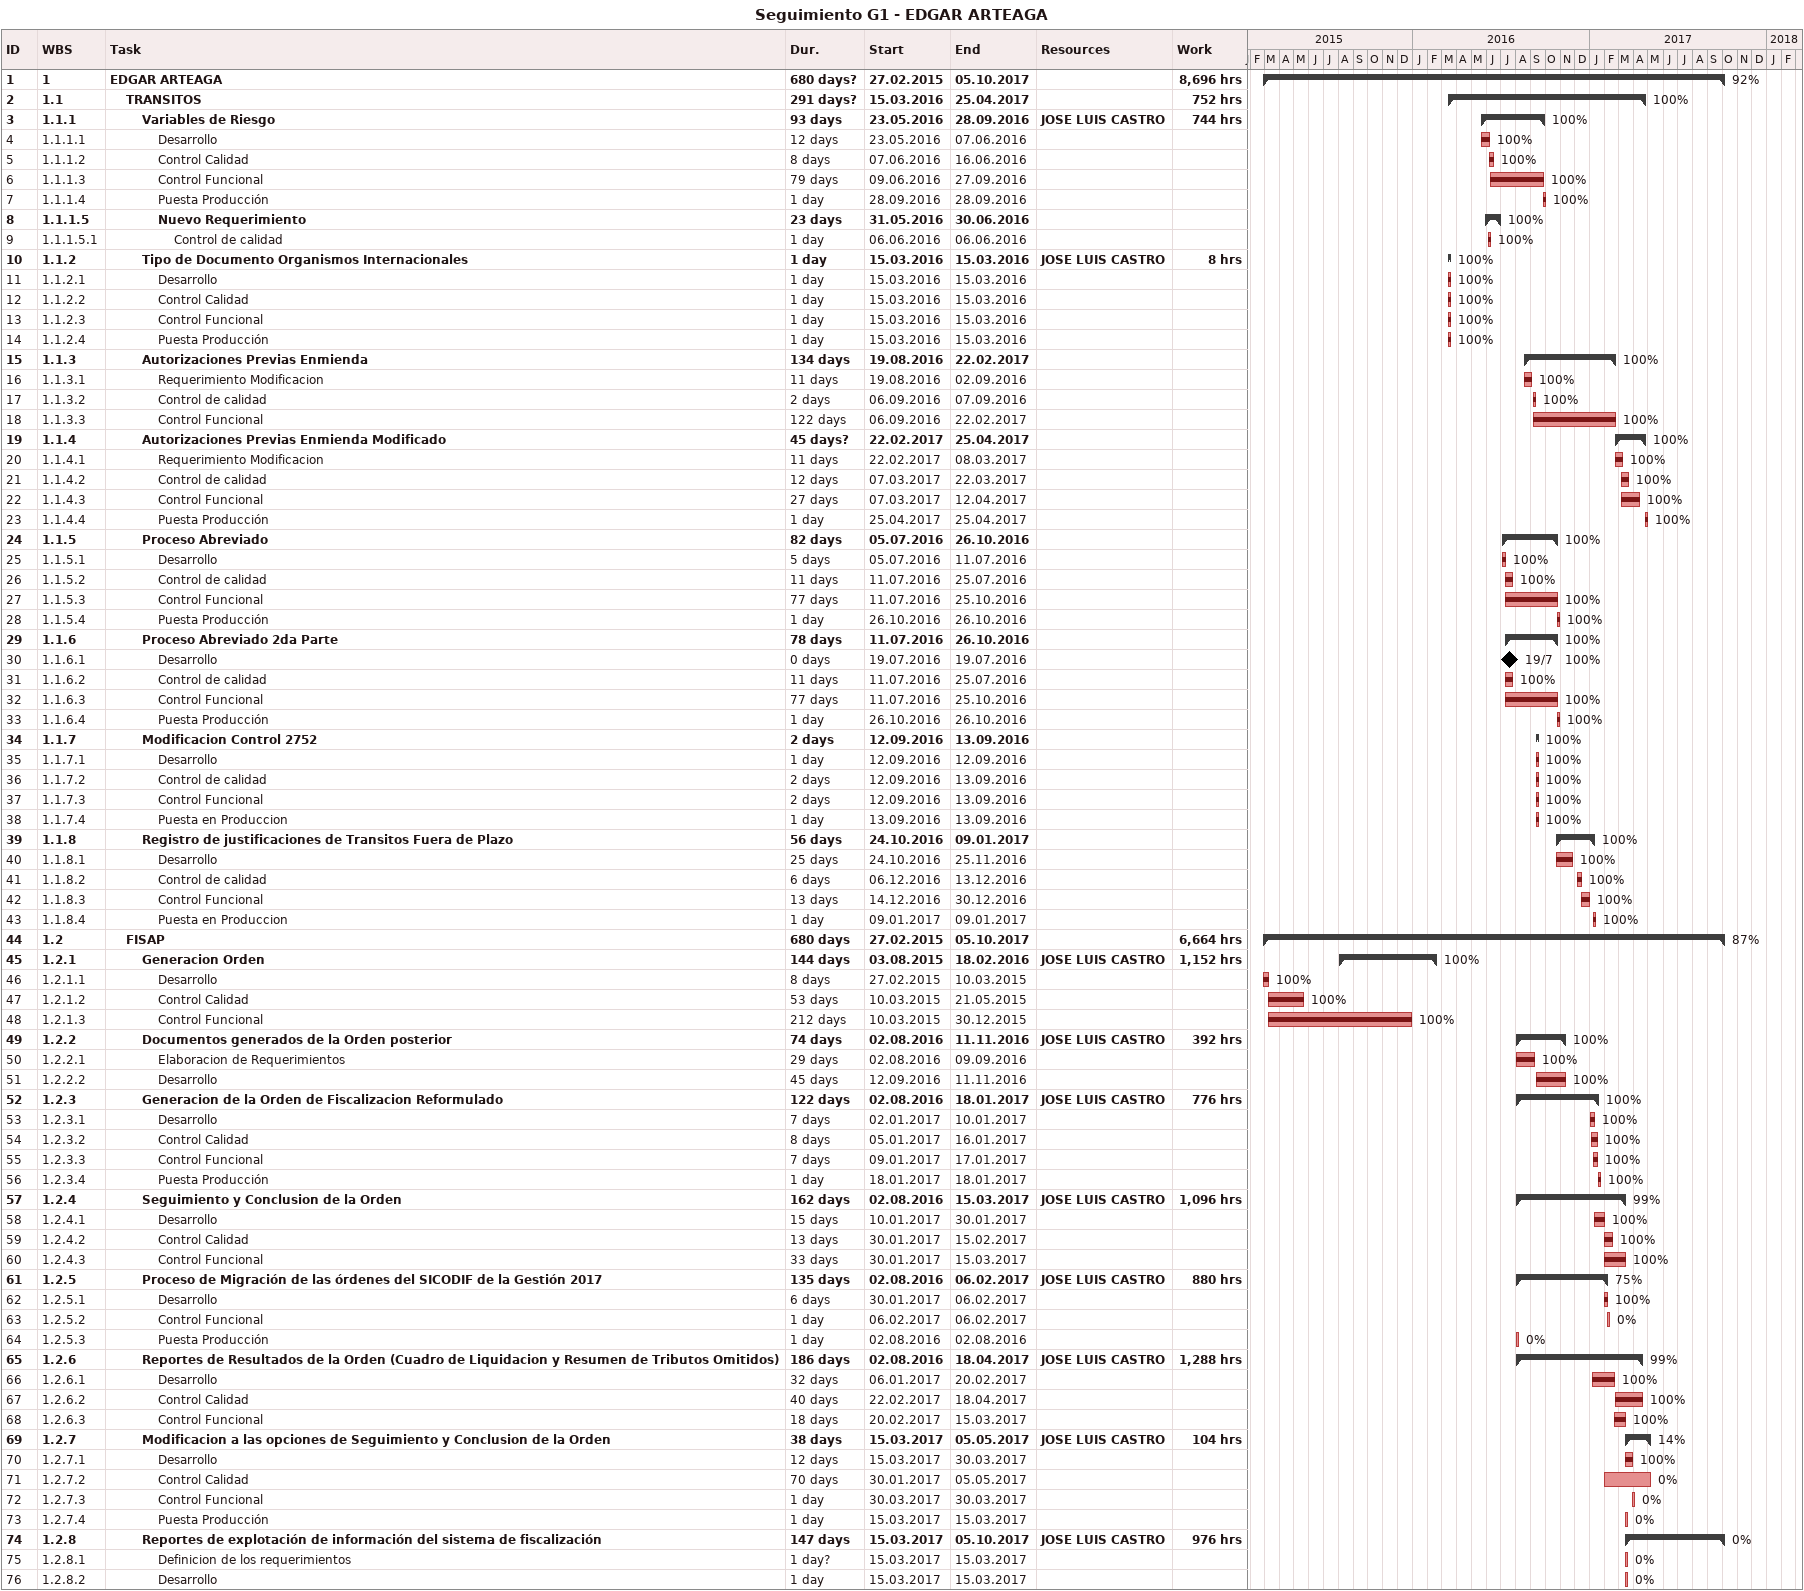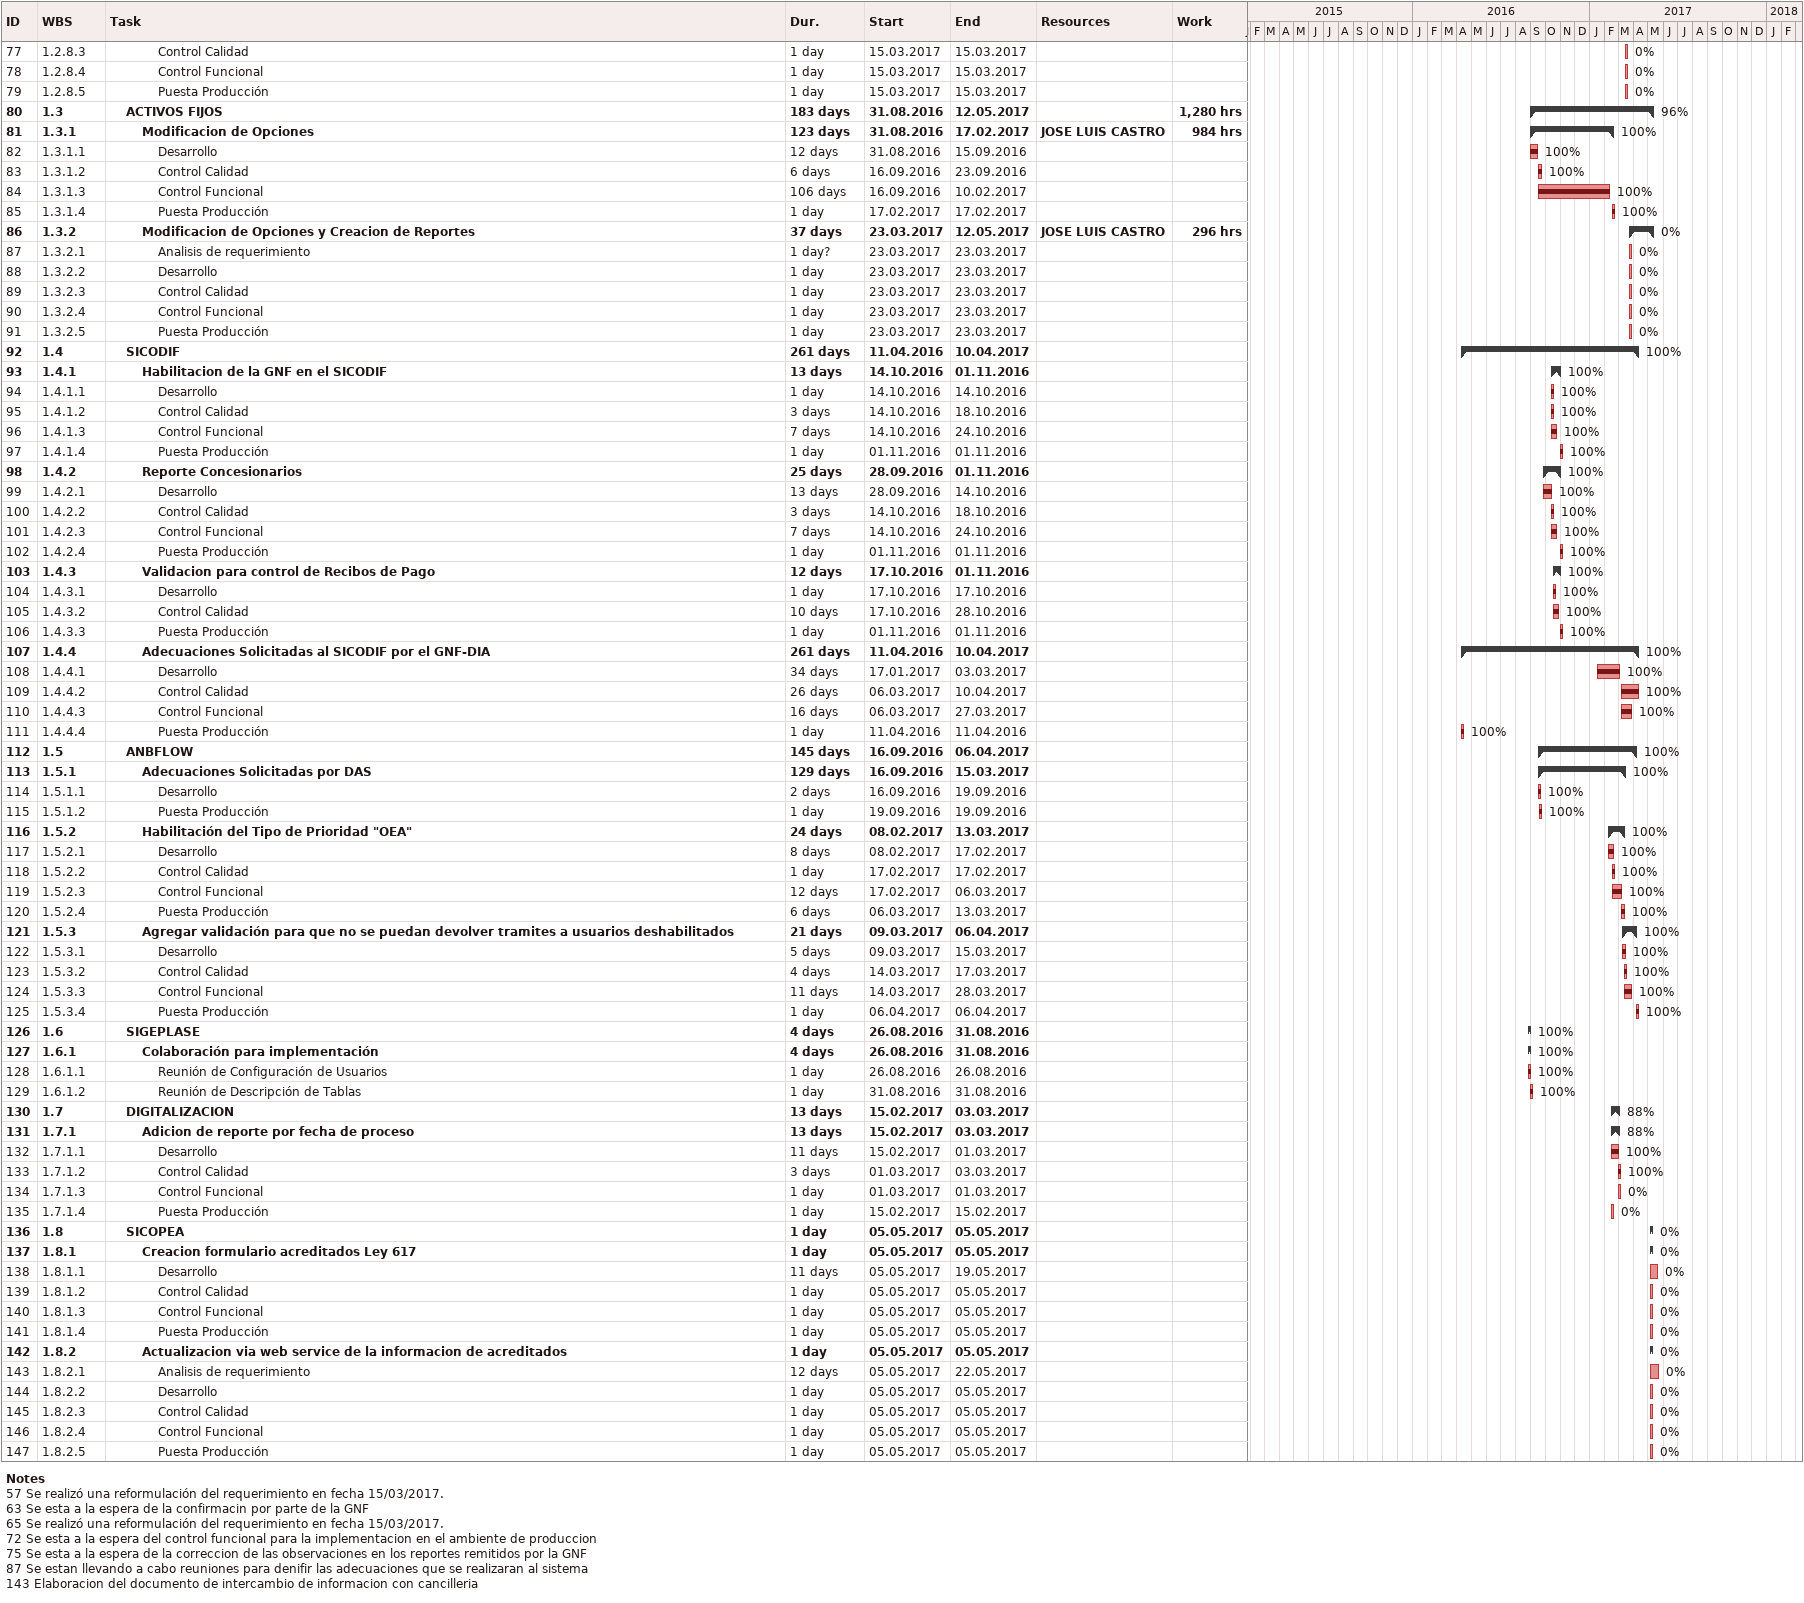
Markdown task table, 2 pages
Seguimiento G1 - EDGAR ARTEAGA

| ID | WBS | Task | Duration | Start | Finish | Resources | % complete | Work (h) |
|---|---|---|---|---|---|---|---|---|
| 1 | 1 | **EDGAR ARTEAGA** | 680d? | 2015-02-27 | 2017-10-05 |  | 92 | 8696 |
| 2 | 1.1 | **TRANSITOS** | 291d? | 2016-03-15 | 2017-04-25 |  | 100 | 752 |
| 3 | 1.1.1 | **Variables de Riesgo** | 93d | 2016-05-23 | 2016-09-28 | JOSE LUIS CASTRO | 100 | 744 |
| 4 | 1.1.1.1 | Desarrollo | 12d | 2016-05-23 | 2016-06-07 |  | 100 |  |
| 5 | 1.1.1.2 | Control Calidad | 8d | 2016-06-07 | 2016-06-16 |  | 100 |  |
| 6 | 1.1.1.3 | Control Funcional | 79d | 2016-06-09 | 2016-09-27 |  | 100 |  |
| 7 | 1.1.1.4 | Puesta Producción | 1d | 2016-09-28 | 2016-09-28 |  | 100 |  |
| 8 | 1.1.1.5 | **Nuevo Requerimiento** | 23d | 2016-05-31 | 2016-06-30 |  | 100 |  |
| 9 | 1.1.1.5.1 | Control de calidad | 1d | 2016-06-06 | 2016-06-06 |  | 100 |  |
| 10 | 1.1.2 | **Tipo de Documento Organismos Internacionales** | 1d | 2016-03-15 | 2016-03-15 | JOSE LUIS CASTRO | 100 | 8 |
| 11 | 1.1.2.1 | Desarrollo | 1d | 2016-03-15 | 2016-03-15 |  | 100 |  |
| 12 | 1.1.2.2 | Control Calidad | 1d | 2016-03-15 | 2016-03-15 |  | 100 |  |
| 13 | 1.1.2.3 | Control Funcional | 1d | 2016-03-15 | 2016-03-15 |  | 100 |  |
| 14 | 1.1.2.4 | Puesta Producción | 1d | 2016-03-15 | 2016-03-15 |  | 100 |  |
| 15 | 1.1.3 | **Autorizaciones Previas Enmienda** | 134d | 2016-08-19 | 2017-02-22 |  | 100 |  |
| 16 | 1.1.3.1 | Requerimiento Modificacion | 11d | 2016-08-19 | 2016-09-02 |  | 100 |  |
| 17 | 1.1.3.2 | Control de calidad | 2d | 2016-09-06 | 2016-09-07 |  | 100 |  |
| 18 | 1.1.3.3 | Control Funcional | 122d | 2016-09-06 | 2017-02-22 |  | 100 |  |
| 19 | 1.1.4 | **Autorizaciones Previas Enmienda Modificado** | 45d? | 2017-02-22 | 2017-04-25 |  | 100 |  |
| 20 | 1.1.4.1 | Requerimiento Modificacion | 11d | 2017-02-22 | 2017-03-08 |  | 100 |  |
| 21 | 1.1.4.2 | Control de calidad | 12d | 2017-03-07 | 2017-03-22 |  | 100 |  |
| 22 | 1.1.4.3 | Control Funcional | 27d | 2017-03-07 | 2017-04-12 |  | 100 |  |
| 23 | 1.1.4.4 | Puesta Producción | 1d | 2017-04-25 | 2017-04-25 |  | 100 |  |
| 24 | 1.1.5 | **Proceso Abreviado** | 82d | 2016-07-05 | 2016-10-26 |  | 100 |  |
| 25 | 1.1.5.1 | Desarrollo | 5d | 2016-07-05 | 2016-07-11 |  | 100 |  |
| 26 | 1.1.5.2 | Control de calidad | 11d | 2016-07-11 | 2016-07-25 |  | 100 |  |
| 27 | 1.1.5.3 | Control Funcional | 77d | 2016-07-11 | 2016-10-25 |  | 100 |  |
| 28 | 1.1.5.4 | Puesta Producción | 1d | 2016-10-26 | 2016-10-26 |  | 100 |  |
| 29 | 1.1.6 | **Proceso Abreviado 2da Parte** | 78d | 2016-07-11 | 2016-10-26 |  | 100 |  |
| 30 | 1.1.6.1 | Desarrollo | 0d | 2016-07-19 | 2016-07-19 |  | 100 |  |
| 31 | 1.1.6.2 | Control de calidad | 11d | 2016-07-11 | 2016-07-25 |  | 100 |  |
| 32 | 1.1.6.3 | Control Funcional | 77d | 2016-07-11 | 2016-10-25 |  | 100 |  |
| 33 | 1.1.6.4 | Puesta Producción | 1d | 2016-10-26 | 2016-10-26 |  | 100 |  |
| 34 | 1.1.7 | **Modificacion Control 2752** | 2d | 2016-09-12 | 2016-09-13 |  | 100 |  |
| 35 | 1.1.7.1 | Desarrollo | 1d | 2016-09-12 | 2016-09-12 |  | 100 |  |
| 36 | 1.1.7.2 | Control de calidad | 2d | 2016-09-12 | 2016-09-13 |  | 100 |  |
| 37 | 1.1.7.3 | Control Funcional | 2d | 2016-09-12 | 2016-09-13 |  | 100 |  |
| 38 | 1.1.7.4 | Puesta en Produccion | 1d | 2016-09-13 | 2016-09-13 |  | 100 |  |
| 39 | 1.1.8 | **Registro de justificaciones de Transitos Fuera de Plazo** | 56d | 2016-10-24 | 2017-01-09 |  | 100 |  |
| 40 | 1.1.8.1 | Desarrollo | 25d | 2016-10-24 | 2016-11-25 |  | 100 |  |
| 41 | 1.1.8.2 | Control de calidad | 6d | 2016-12-06 | 2016-12-13 |  | 100 |  |
| 42 | 1.1.8.3 | Control Funcional | 13d | 2016-12-14 | 2016-12-30 |  | 100 |  |
| 43 | 1.1.8.4 | Puesta en Produccion | 1d | 2017-01-09 | 2017-01-09 |  | 100 |  |
| 44 | 1.2 | **FISAP** | 680d | 2015-02-27 | 2017-10-05 |  | 87 | 6664 |
| 45 | 1.2.1 | **Generacion Orden** | 144d | 2015-08-03 | 2016-02-18 | JOSE LUIS CASTRO | 100 | 1152 |
| 46 | 1.2.1.1 | Desarrollo | 8d | 2015-02-27 | 2015-03-10 |  | 100 |  |
| 47 | 1.2.1.2 | Control Calidad | 53d | 2015-03-10 | 2015-05-21 |  | 100 |  |
| 48 | 1.2.1.3 | Control Funcional | 212d | 2015-03-10 | 2015-12-30 |  | 100 |  |
| 49 | 1.2.2 | **Documentos generados de la Orden posterior** | 74d | 2016-08-02 | 2016-11-11 | JOSE LUIS CASTRO | 100 | 392 |
| 50 | 1.2.2.1 | Elaboracion de Requerimientos | 29d | 2016-08-02 | 2016-09-09 |  | 100 |  |
| 51 | 1.2.2.2 | Desarrollo | 45d | 2016-09-12 | 2016-11-11 |  | 100 |  |
| 52 | 1.2.3 | **Generacion de la Orden de Fiscalizacion Reformulado** | 122d | 2016-08-02 | 2017-01-18 | JOSE LUIS CASTRO | 100 | 776 |
| 53 | 1.2.3.1 | Desarrollo | 7d | 2017-01-02 | 2017-01-10 |  | 100 |  |
| 54 | 1.2.3.2 | Control Calidad | 8d | 2017-01-05 | 2017-01-16 |  | 100 |  |
| 55 | 1.2.3.3 | Control Funcional | 7d | 2017-01-09 | 2017-01-17 |  | 100 |  |
| 56 | 1.2.3.4 | Puesta Producción | 1d | 2017-01-18 | 2017-01-18 |  | 100 |  |
| 57 | 1.2.4 | **Seguimiento y Conclusion de la Orden** | 162d | 2016-08-02 | 2017-03-15 | JOSE LUIS CASTRO | 99 | 1096 |
| 58 | 1.2.4.1 | Desarrollo | 15d | 2017-01-10 | 2017-01-30 |  | 100 |  |
| 59 | 1.2.4.2 | Control Calidad | 13d | 2017-01-30 | 2017-02-15 |  | 100 |  |
| 60 | 1.2.4.3 | Control Funcional | 33d | 2017-01-30 | 2017-03-15 |  | 100 |  |
| 61 | 1.2.5 | **Proceso de Migración de las órdenes del SICODIF de la Gestión 2017** | 135d | 2016-08-02 | 2017-02-06 | JOSE LUIS CASTRO | 75 | 880 |
| 62 | 1.2.5.1 | Desarrollo | 6d | 2017-01-30 | 2017-02-06 |  | 100 |  |
| 63 | 1.2.5.2 | Control Funcional | 1d | 2017-02-06 | 2017-02-06 |  | 0 |  |
| 64 | 1.2.5.3 | Puesta Producción | 1d | 2016-08-02 | 2016-08-02 |  | 0 |  |
| 65 | 1.2.6 | **Reportes de Resultados de la Orden (Cuadro de Liquidacion y Resumen de Tributos Omitidos)** | 186d | 2016-08-02 | 2017-04-18 | JOSE LUIS CASTRO | 99 | 1288 |
| 66 | 1.2.6.1 | Desarrollo | 32d | 2017-01-06 | 2017-02-20 |  | 100 |  |
| 67 | 1.2.6.2 | Control Calidad | 40d | 2017-02-22 | 2017-04-18 |  | 100 |  |
| 68 | 1.2.6.3 | Control Funcional | 18d | 2017-02-20 | 2017-03-15 |  | 100 |  |
| 69 | 1.2.7 | **Modificacion a las opciones de Seguimiento y Conclusion de la Orden** | 38d | 2017-03-15 | 2017-05-05 | JOSE LUIS CASTRO | 14 | 104 |
| 70 | 1.2.7.1 | Desarrollo | 12d | 2017-03-15 | 2017-03-30 |  | 100 |  |
| 71 | 1.2.7.2 | Control Calidad | 70d | 2017-01-30 | 2017-05-05 |  | 0 |  |
| 72 | 1.2.7.3 | Control Funcional | 1d | 2017-03-30 | 2017-03-30 |  | 0 |  |
| 73 | 1.2.7.4 | Puesta Producción | 1d | 2017-03-15 | 2017-03-15 |  | 0 |  |
| 74 | 1.2.8 | **Reportes de explotación de información del sistema de fiscalización** | 147d | 2017-03-15 | 2017-10-05 | JOSE LUIS CASTRO | 0 | 976 |
| 75 | 1.2.8.1 | Definicion de los requerimientos | 1d? | 2017-03-15 | 2017-03-15 |  | 0 |  |
| 76 | 1.2.8.2 | Desarrollo | 1d | 2017-03-15 | 2017-03-15 |  | 0 |  |
| 77 | 1.2.8.3 | Control Calidad | 1d | 2017-03-15 | 2017-03-15 |  | 0 |  |
| 78 | 1.2.8.4 | Control Funcional | 1d | 2017-03-15 | 2017-03-15 |  | 0 |  |
| 79 | 1.2.8.5 | Puesta Producción | 1d | 2017-03-15 | 2017-03-15 |  | 0 |  |
| 80 | 1.3 | **ACTIVOS FIJOS** | 183d | 2016-08-31 | 2017-05-12 |  | 96 | 1280 |
| 81 | 1.3.1 | **Modificacion de Opciones** | 123d | 2016-08-31 | 2017-02-17 | JOSE LUIS CASTRO | 100 | 984 |
| 82 | 1.3.1.1 | Desarrollo | 12d | 2016-08-31 | 2016-09-15 |  | 100 |  |
| 83 | 1.3.1.2 | Control Calidad | 6d | 2016-09-16 | 2016-09-23 |  | 100 |  |
| 84 | 1.3.1.3 | Control Funcional | 106d | 2016-09-16 | 2017-02-10 |  | 100 |  |
| 85 | 1.3.1.4 | Puesta Producción | 1d | 2017-02-17 | 2017-02-17 |  | 100 |  |
| 86 | 1.3.2 | **Modificacion de Opciones y Creacion de Reportes** | 37d | 2017-03-23 | 2017-05-12 | JOSE LUIS CASTRO | 0 | 296 |
| 87 | 1.3.2.1 | Analisis de requerimiento | 1d? | 2017-03-23 | 2017-03-23 |  | 0 |  |
| 88 | 1.3.2.2 | Desarrollo | 1d | 2017-03-23 | 2017-03-23 |  | 0 |  |
| 89 | 1.3.2.3 | Control Calidad | 1d | 2017-03-23 | 2017-03-23 |  | 0 |  |
| 90 | 1.3.2.4 | Control Funcional | 1d | 2017-03-23 | 2017-03-23 |  | 0 |  |
| 91 | 1.3.2.5 | Puesta Producción | 1d | 2017-03-23 | 2017-03-23 |  | 0 |  |
| 92 | 1.4 | **SICODIF** | 261d | 2016-04-11 | 2017-04-10 |  | 100 |  |
| 93 | 1.4.1 | **Habilitacion de la GNF en el SICODIF** | 13d | 2016-10-14 | 2016-11-01 |  | 100 |  |
| 94 | 1.4.1.1 | Desarrollo | 1d | 2016-10-14 | 2016-10-14 |  | 100 |  |
| 95 | 1.4.1.2 | Control Calidad | 3d | 2016-10-14 | 2016-10-18 |  | 100 |  |
| 96 | 1.4.1.3 | Control Funcional | 7d | 2016-10-14 | 2016-10-24 |  | 100 |  |
| 97 | 1.4.1.4 | Puesta Producción | 1d | 2016-11-01 | 2016-11-01 |  | 100 |  |
| 98 | 1.4.2 | **Reporte Concesionarios** | 25d | 2016-09-28 | 2016-11-01 |  | 100 |  |
| 99 | 1.4.2.1 | Desarrollo | 13d | 2016-09-28 | 2016-10-14 |  | 100 |  |
| 100 | 1.4.2.2 | Control Calidad | 3d | 2016-10-14 | 2016-10-18 |  | 100 |  |
| 101 | 1.4.2.3 | Control Funcional | 7d | 2016-10-14 | 2016-10-24 |  | 100 |  |
| 102 | 1.4.2.4 | Puesta Producción | 1d | 2016-11-01 | 2016-11-01 |  | 100 |  |
| 103 | 1.4.3 | **Validacion para control de Recibos de Pago** | 12d | 2016-10-17 | 2016-11-01 |  | 100 |  |
| 104 | 1.4.3.1 | Desarrollo | 1d | 2016-10-17 | 2016-10-17 |  | 100 |  |
| 105 | 1.4.3.2 | Control Calidad | 10d | 2016-10-17 | 2016-10-28 |  | 100 |  |
| 106 | 1.4.3.3 | Puesta Producción | 1d | 2016-11-01 | 2016-11-01 |  | 100 |  |
| 107 | 1.4.4 | **Adecuaciones Solicitadas al SICODIF por el GNF-DIA** | 261d | 2016-04-11 | 2017-04-10 |  | 100 |  |
| 108 | 1.4.4.1 | Desarrollo | 34d | 2017-01-17 | 2017-03-03 |  | 100 |  |
| 109 | 1.4.4.2 | Control Calidad | 26d | 2017-03-06 | 2017-04-10 |  | 100 |  |
| 110 | 1.4.4.3 | Control Funcional | 16d | 2017-03-06 | 2017-03-27 |  | 100 |  |
| 111 | 1.4.4.4 | Puesta Producción | 1d | 2016-04-11 | 2016-04-11 |  | 100 |  |
| 112 | 1.5 | **ANBFLOW** | 145d | 2016-09-16 | 2017-04-06 |  | 100 |  |
| 113 | 1.5.1 | **Adecuaciones Solicitadas por DAS** | 129d | 2016-09-16 | 2017-03-15 |  | 100 |  |
| 114 | 1.5.1.1 | Desarrollo | 2d | 2016-09-16 | 2016-09-19 |  | 100 |  |
| 115 | 1.5.1.2 | Puesta Producción | 1d | 2016-09-19 | 2016-09-19 |  | 100 |  |
| 116 | 1.5.2 | **Habilitación del Tipo de Prioridad "OEA"** | 24d | 2017-02-08 | 2017-03-13 |  | 100 |  |
| 117 | 1.5.2.1 | Desarrollo | 8d | 2017-02-08 | 2017-02-17 |  | 100 |  |
| 118 | 1.5.2.2 | Control Calidad | 1d | 2017-02-17 | 2017-02-17 |  | 100 |  |
| 119 | 1.5.2.3 | Control Funcional | 12d | 2017-02-17 | 2017-03-06 |  | 100 |  |
| 120 | 1.5.2.4 | Puesta Producción | 6d | 2017-03-06 | 2017-03-13 |  | 100 |  |
| 121 | 1.5.3 | **Agregar validación para que no se puedan devolver tramites a usuarios deshabilitados** | 21d | 2017-03-09 | 2017-04-06 |  | 100 |  |
| 122 | 1.5.3.1 | Desarrollo | 5d | 2017-03-09 | 2017-03-15 |  | 100 |  |
| 123 | 1.5.3.2 | Control Calidad | 4d | 2017-03-14 | 2017-03-17 |  | 100 |  |
| 124 | 1.5.3.3 | Control Funcional | 11d | 2017-03-14 | 2017-03-28 |  | 100 |  |
| 125 | 1.5.3.4 | Puesta Producción | 1d | 2017-04-06 | 2017-04-06 |  | 100 |  |
| 126 | 1.6 | **SIGEPLASE** | 4d | 2016-08-26 | 2016-08-31 |  | 100 |  |
| 127 | 1.6.1 | **Colaboración para implementación** | 4d | 2016-08-26 | 2016-08-31 |  | 100 |  |
| 128 | 1.6.1.1 | Reunión de Configuración de Usuarios | 1d | 2016-08-26 | 2016-08-26 |  | 100 |  |
| 129 | 1.6.1.2 | Reunión de Descripción de Tablas | 1d | 2016-08-31 | 2016-08-31 |  | 100 |  |
| 130 | 1.7 | **DIGITALIZACION** | 13d | 2017-02-15 | 2017-03-03 |  | 88 |  |
| 131 | 1.7.1 | **Adicion de reporte por fecha de proceso** | 13d | 2017-02-15 | 2017-03-03 |  | 88 |  |
| 132 | 1.7.1.1 | Desarrollo | 11d | 2017-02-15 | 2017-03-01 |  | 100 |  |
| 133 | 1.7.1.2 | Control Calidad | 3d | 2017-03-01 | 2017-03-03 |  | 100 |  |
| 134 | 1.7.1.3 | Control Funcional | 1d | 2017-03-01 | 2017-03-01 |  | 0 |  |
| 135 | 1.7.1.4 | Puesta Producción | 1d | 2017-02-15 | 2017-02-15 |  | 0 |  |
| 136 | 1.8 | **SICOPEA** | 1d | 2017-05-05 | 2017-05-05 |  | 0 |  |
| 137 | 1.8.1 | **Creacion formulario acreditados Ley 617** | 1d | 2017-05-05 | 2017-05-05 |  | 0 |  |
| 138 | 1.8.1.1 | Desarrollo | 11d | 2017-05-05 | 2017-05-19 |  | 0 |  |
| 139 | 1.8.1.2 | Control Calidad | 1d | 2017-05-05 | 2017-05-05 |  | 0 |  |
| 140 | 1.8.1.3 | Control Funcional | 1d | 2017-05-05 | 2017-05-05 |  | 0 |  |
| 141 | 1.8.1.4 | Puesta Producción | 1d | 2017-05-05 | 2017-05-05 |  | 0 |  |
| 142 | 1.8.2 | **Actualizacion via web service de la informacion de acreditados** | 1d | 2017-05-05 | 2017-05-05 |  | 0 |  |
| 143 | 1.8.2.1 | Analisis de requerimiento | 12d | 2017-05-05 | 2017-05-22 |  | 0 |  |
| 144 | 1.8.2.2 | Desarrollo | 1d | 2017-05-05 | 2017-05-05 |  | 0 |  |
| 145 | 1.8.2.3 | Control Calidad | 1d | 2017-05-05 | 2017-05-05 |  | 0 |  |
| 146 | 1.8.2.4 | Control Funcional | 1d | 2017-05-05 | 2017-05-05 |  | 0 |  |
| 147 | 1.8.2.5 | Puesta Producción | 1d | 2017-05-05 | 2017-05-05 |  | 0 |  |

Notes
- 57: Se realizó una reformulación del requerimiento en fecha 15/03/2017.
- 63: Se esta a la espera de la confirmacin por parte de la GNF
- 65: Se realizó una reformulación del requerimiento en fecha 15/03/2017.
- 72: Se esta a la espera del control funcional para la implementacion en el ambiente de produccion
- 75: Se esta a la espera de la correccion de las observaciones en los reportes remitidos por la GNF
- 87: Se estan llevando a cabo reuniones para denifir las adecuaciones que se realizaran al sistema
- 143: Elaboracion del documento de intercambio de informacion con cancilleria
